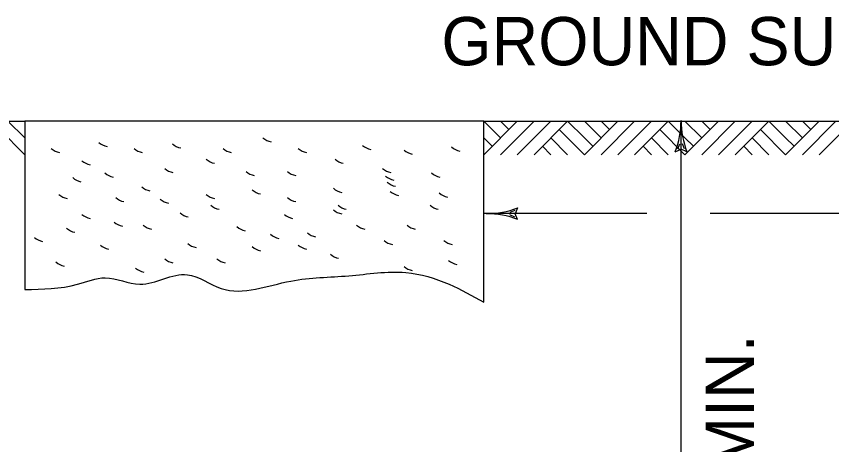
# Model space of a CAD drawing. Extents: x 1000 to 1157, y 1000 to 1095.
# Drawn here: x 1012.232 to 1014.257, y 1017.823 to 1018.888 of the extents above; entities that cross this region are included whole.
import ezdxf

# ---------------------------------------------------------------- set-up
doc = ezdxf.new("R2010")
doc.units = 0
doc.layers.add('Level 1', color=7, linetype='Continuous')
doc.layers.add('Level 16', color=7, linetype='Continuous')

msp = doc.modelspace()

# ---------------------------------------------------------------- linework, layer by layer
at = {"layer": 'Level 1'}
for p, q in [((1012.2527, 1018.5854), (1012.2111, 1018.6271)), ((1012.2527, 1018.6271), (1012.2527, 1018.2089)), ((1013.3927, 1018.6271), (1012.2527, 1018.6271)), ((1013.3927, 1018.1774), (1013.3927, 1018.6271)), ((1013.3927, 1018.6271), (1013.4344, 1018.5854)), ((1013.3927, 1018.5437), (1013.4761, 1018.6271)), ((1013.4344, 1018.6271), (1013.4552, 1018.6062)), ((1013.4344, 1018.5437), (1013.5177, 1018.6271)), ((1013.4677, 1018.6271), (1013.9579, 1018.6271)), ((1013.4761, 1018.5437), (1013.5594, 1018.6271)), ((1013.5177, 1018.5437), (1013.6011, 1018.6271)), ((1013.6427, 1018.5854), (1013.6011, 1018.6271)), ((1013.6427, 1018.6271), (1013.6844, 1018.5854)), ((1013.6427, 1018.5437), (1013.7261, 1018.6271)), ((1013.6844, 1018.6271), (1013.7052, 1018.6062)), ((1013.6844, 1018.5437), (1013.7677, 1018.6271)), ((1013.7261, 1018.5437), (1013.8094, 1018.6271)), ((1013.7677, 1018.5437), (1013.8511, 1018.6271)), ((1013.8927, 1018.5854), (1013.8511, 1018.6271)), ((1013.8829, 1017.2271), (1013.8829, 1018.6271)), ((1013.8927, 1018.6271), (1013.9344, 1018.5854)), ((1013.8927, 1018.5437), (1013.9761, 1018.6271)), ((1013.9344, 1018.6271), (1013.9552, 1018.6062)), ((1013.9344, 1018.5437), (1014.0177, 1018.6271)), ((1013.9761, 1018.5437), (1014.0594, 1018.6271)), ((1014.0177, 1018.5437), (1014.1011, 1018.6271)), ((1014.1427, 1018.5854), (1014.1011, 1018.6271)), ((1014.1427, 1018.6271), (1014.1844, 1018.5854)), ((1014.1427, 1018.5437), (1014.2261, 1018.6271)), ((1014.1844, 1018.6271), (1014.2052, 1018.6062)), ((1014.1844, 1018.5437), (1014.2677, 1018.6271)), ((1014.2261, 1018.5437), (1014.3094, 1018.6271)), ((1012.2527, 1018.5437), (1012.1902, 1018.6062)), ((1013.6427, 1018.5437), (1013.5802, 1018.6062)), ((1013.8927, 1018.5437), (1013.8302, 1018.6062)), ((1014.1427, 1018.5437), (1014.0802, 1018.6062)), ((1013.3927, 1018.5854), (1013.4136, 1018.5646)), ((1013.6011, 1018.5437), (1013.5594, 1018.5854)), ((1013.6427, 1018.5854), (1013.6636, 1018.5646)), ((1013.8511, 1018.5437), (1013.8094, 1018.5854)), ((1013.8927, 1018.5854), (1013.9136, 1018.5646)), ((1014.1011, 1018.5437), (1014.0594, 1018.5854)), ((1014.1427, 1018.5854), (1014.1636, 1018.5646)), ((1013.5594, 1018.5437), (1013.5386, 1018.5646)), ((1013.8094, 1018.5437), (1013.7886, 1018.5646)), ((1014.0594, 1018.5437), (1014.0386, 1018.5646)), ((1013.7978, 1018.398), (1013.3927, 1018.398)), ((1014.4056, 1018.398), (1013.9555, 1018.398))]:
    msp.add_line(p, q, dxfattribs=at)
for points in [[(1011.2527, 1018.6271), (1012.2527, 1018.6271)], [(1013.3927, 1018.6271), (1014.5427, 1018.6271)]]:
    msp.add_lwpolyline(points, dxfattribs=at)
for centre in [(1012.8733, 1018.6181), (1012.3476, 1018.5914), (1012.4657, 1018.6067), (1012.5533, 1018.5914), (1012.6486, 1018.6029), (1012.7743, 1018.5914), (1012.9609, 1018.5914), (1013.1209, 1018.5991), (1013.3419, 1018.5952), (1013.2238, 1018.5876), (1012.4238, 1018.561), (1012.7324, 1018.5648), (1013.0524, 1018.5648), (1012.481, 1018.5305), (1012.6295, 1018.5419), (1012.8314, 1018.5343), (1012.9343, 1018.5343), (1013.1704, 1018.5419), (1013.2923, 1018.5305), (1012.401, 1018.5191), (1013.1781, 1018.5229), (1012.5724, 1018.4962), (1012.8467, 1018.4886), (1013.0485, 1018.4924), (1013.1819, 1018.5076), (1012.3667, 1018.4772), (1012.5076, 1018.4695), (1012.7324, 1018.4772), (1012.9343, 1018.4695), (1013.1895, 1018.4848), (1013.3114, 1018.481), (1012.6181, 1018.4657), (1012.7438, 1018.4505), (1013.06, 1018.4505), (1013.2885, 1018.4505), (1012.4238, 1018.4276), (1012.6676, 1018.4314), (1012.9266, 1018.4276), (1013.0485, 1018.4391), (1012.5038, 1018.4086), (1012.3857, 1018.3933), (1012.5762, 1018.401), (1012.8086, 1018.3972), (1013.1057, 1018.401), (1013.2314, 1018.401), (1012.3057, 1018.3705), (1012.8924, 1018.3781), (1012.9838, 1018.3819), (1012.4695, 1018.3514), (1012.6867, 1018.3553), (1012.8467, 1018.3476), (1012.9609, 1018.3514), (1013.1743, 1018.3629), (1013.3228, 1018.3629), (1013.0409, 1018.3286), (1012.3591, 1018.3095), (1012.6295, 1018.3172), (1012.759, 1018.3172), (1013.3342, 1018.3134), (1012.5571, 1018.2943), (1013.2238, 1018.2981)]:
    msp.add_arc(centre, 0.0432, 228.1178, 258.7146, dxfattribs=at)
msp.add_spline([(1012.2527, 1018.2089), (1012.3843, 1018.222), (1012.4525, 1018.2378), (1012.5389, 1018.222), (1012.6568, 1018.2456), (1012.7407, 1018.2115), (1012.9137, 1018.2298), (1013.0578, 1018.243), (1013.1993, 1018.2508), (1013.3067, 1018.222), (1013.3927, 1018.1774)], degree=3, dxfattribs=at)
at = {"layer": 'Level 16'}
for p, q in [((1013.8686, 1018.5512), (1013.883, 1018.5572)), ((1013.8747, 1018.5584), (1013.8799, 1018.5705)), ((1013.8973, 1018.5512), (1013.8829, 1018.5572)), ((1013.8912, 1018.5584), (1013.8861, 1018.5705)), ((1013.4699, 1018.4053), (1013.4577, 1018.4002)), ((1013.477, 1018.4115), (1013.4711, 1018.3971)), ((1013.477, 1018.3827), (1013.4711, 1018.3972)), ((1013.4699, 1018.3889), (1013.4577, 1018.394))]:
    msp.add_line(p, q, dxfattribs=at)
for centre, start, end in [((1013.6692, 1018.6284), 338.7899, 0.0131), ((1014.0967, 1018.6284), 179.9869, 201.2101), ((1013.3999, 1018.6109), 269.9869, 291.2101), ((1013.3999, 1018.1834), 68.7899, 90.0131)]:
    msp.add_arc(centre, 0.2138, start, end, dxfattribs=at)

# ---------------------------------------------------------------- texts
at = {"layer": 'Level 1'}
msp.add_text('GROUND SURFACE', height=0.12, dxfattribs=at).set_placement((1013.2876, 1018.766))
msp.add_text("4'-0'' MIN.", height=0.12, rotation=90, dxfattribs=at).set_placement((1014.0637, 1017.3901))

doc.saveas('drawing.dxf')
